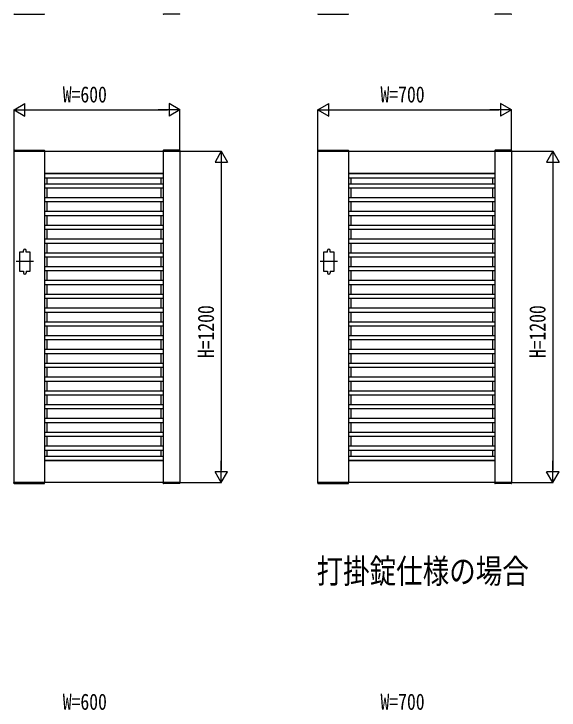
# Model space of a CAD drawing. Units: millimetres, scale not verified. Extents: x -8410 to 8410, y -5940 to 5940.
# Drawn here: x -1810 to 163, y -74 to 2447 of the extents above; entities that cross this region are included whole.
import ezdxf
from ezdxf.enums import TextEntityAlignment as Align

# ---------------------------------------------------------------- set-up
doc = ezdxf.new("R2010")
doc.units = ezdxf.units.MM
doc.header["$LTSCALE"] = 30
for name, color, linetype in [('0-1_USER1', 3, 'Continuous'), ('0-2_YKK_A1', 4, 'Continuous'), ('0-3_YKK_D', 6, 'Continuous')]:
    doc.layers.add(name, color=color, linetype=linetype)
doc.styles.add('ＭＳ ゴシック', font='')
doc.styles.get('ＭＳ ゴシック').set_extended_font_data('MS Gothic')

msp = doc.modelspace()

# ---------------------------------------------------------------- linework, layer by layer
at = {"layer": '0-2_YKK_A1'}
for p, q in [((-1809.33, 2446.5), (-1700.59, 2446.5)), ((-1210.59, 2446.5), (-1269.33, 2446.5)), ((-709.33, 2446.5), (-600.59, 2446.5)), ((-10.59, 2446.5), (-69.33, 2446.5)), ((-1810.33, 1952.55), (-1810.46, 1950)), ((-1810.46, 1950), (-1699.46, 1950)), ((-1809.33, 1953.5), (-1700.59, 1953.5)), ((-1699.96, 1950), (-1699.96, 750)), ((-1699.59, 1952.55), (-1699.46, 1950)), ((-1270.33, 1952.55), (-1270.46, 1950)), ((-1209.46, 1950), (-1270.46, 1950)), ((-1269.96, 1950), (-1269.96, 750)), ((-1210.59, 1953.5), (-1269.33, 1953.5)), ((-1209.59, 1952.55), (-1209.46, 1950)), ((-710.33, 1952.55), (-710.46, 1950)), ((-710.46, 1950), (-599.46, 1950)), ((-709.33, 1953.5), (-600.59, 1953.5)), ((-599.96, 1950), (-599.96, 750)), ((-599.59, 1952.55), (-599.46, 1950)), ((-70.33, 1952.55), (-70.46, 1950)), ((-9.46, 1950), (-70.46, 1950)), ((-69.96, 1950), (-69.96, 750)), ((-10.59, 1953.5), (-69.33, 1953.5)), ((-9.59, 1952.55), (-9.46, 1950)), ((-1699.96, 1870), (-1269.96, 1870)), ((-1699.96, 1869.2), (-1269.96, 1869.2)), ((-1691.16, 1870), (-1691.16, 1869.2)), ((-1278.76, 1870), (-1278.76, 1869.2)), ((-599.96, 1870), (-69.96, 1870)), ((-599.96, 1869.2), (-69.96, 1869.2)), ((-591.16, 1870), (-591.16, 1869.2)), ((-78.76, 1870), (-78.76, 1869.2)), ((-1699.96, 1854.2), (-1269.96, 1854.2)), ((-1691.16, 1854.2), (-1691.16, 1832.5)), ((-1278.76, 1854.2), (-1278.76, 1832.5)), ((-599.96, 1854.2), (-69.96, 1854.2)), ((-591.16, 1854.2), (-591.16, 1832.5)), ((-78.76, 1854.2), (-78.76, 1832.5)), ((-1699.96, 1832.5), (-1269.96, 1832.5)), ((-1699.96, 1817.5), (-1269.96, 1817.5)), ((-1691.16, 1817.5), (-1691.16, 1782.5)), ((-1278.76, 1817.5), (-1278.76, 1782.5)), ((-599.96, 1832.5), (-69.96, 1832.5)), ((-599.96, 1817.5), (-69.96, 1817.5)), ((-591.16, 1817.5), (-591.16, 1782.5)), ((-78.76, 1817.5), (-78.76, 1782.5)), ((-1699.96, 1782.5), (-1269.96, 1782.5)), ((-1699.96, 1767.5), (-1269.96, 1767.5)), ((-1691.16, 1767.5), (-1691.16, 1732.5)), ((-1278.76, 1767.5), (-1278.76, 1732.5)), ((-599.96, 1782.5), (-69.96, 1782.5)), ((-599.96, 1767.5), (-69.96, 1767.5)), ((-591.16, 1767.5), (-591.16, 1732.5)), ((-78.76, 1767.5), (-78.76, 1732.5)), ((-1699.96, 1732.5), (-1269.96, 1732.5)), ((-1699.96, 1717.5), (-1269.96, 1717.5)), ((-1691.16, 1717.5), (-1691.16, 1682.5)), ((-1278.76, 1717.5), (-1278.76, 1682.5)), ((-599.96, 1732.5), (-69.96, 1732.5)), ((-599.96, 1717.5), (-69.96, 1717.5)), ((-591.16, 1717.5), (-591.16, 1682.5)), ((-78.76, 1717.5), (-78.76, 1682.5)), ((-1699.96, 1682.5), (-1269.96, 1682.5)), ((-1699.96, 1667.5), (-1269.96, 1667.5)), ((-1691.16, 1667.5), (-1691.16, 1632.5)), ((-1278.76, 1667.5), (-1278.76, 1632.5)), ((-599.96, 1682.5), (-69.96, 1682.5)), ((-599.96, 1667.5), (-69.96, 1667.5)), ((-591.16, 1667.5), (-591.16, 1632.5)), ((-78.76, 1667.5), (-78.76, 1632.5)), ((-1699.96, 1632.5), (-1269.96, 1632.5)), ((-1699.96, 1617.5), (-1269.96, 1617.5)), ((-1691.16, 1617.5), (-1691.16, 1582.5)), ((-1278.76, 1617.5), (-1278.76, 1582.5)), ((-599.96, 1632.5), (-69.96, 1632.5)), ((-599.96, 1617.5), (-69.96, 1617.5)), ((-591.16, 1617.5), (-591.16, 1582.5)), ((-78.76, 1617.5), (-78.76, 1582.5)), ((-1775.96, 1585), (-1775.96, 1590)), ((-1765.96, 1585), (-1765.96, 1590)), ((-675.96, 1585), (-675.96, 1590)), ((-665.96, 1585), (-665.96, 1590)), ((-1699.96, 1582.5), (-1269.96, 1582.5)), ((-1699.96, 1567.5), (-1269.96, 1567.5)), ((-1691.16, 1567.5), (-1691.16, 1532.5)), ((-1278.76, 1567.5), (-1278.76, 1532.5)), ((-599.96, 1582.5), (-69.96, 1582.5)), ((-599.96, 1567.5), (-69.96, 1567.5)), ((-591.16, 1567.5), (-591.16, 1532.5)), ((-78.76, 1567.5), (-78.76, 1532.5)), ((-1739.46, 1550), (-1802.46, 1550)), ((-639.46, 1550), (-702.46, 1550)), ((-1775.96, 1515), (-1775.96, 1510)), ((-1765.96, 1515), (-1765.96, 1510)), ((-1699.96, 1532.5), (-1269.96, 1532.5)), ((-1699.96, 1517.5), (-1269.96, 1517.5)), ((-1691.16, 1517.5), (-1691.16, 1482.5)), ((-1278.76, 1517.5), (-1278.76, 1482.5)), ((-675.96, 1515), (-675.96, 1510)), ((-665.96, 1515), (-665.96, 1510)), ((-599.96, 1532.5), (-69.96, 1532.5)), ((-599.96, 1517.5), (-69.96, 1517.5)), ((-591.16, 1517.5), (-591.16, 1482.5)), ((-78.76, 1517.5), (-78.76, 1482.5)), ((-1699.96, 1482.5), (-1269.96, 1482.5)), ((-1699.96, 1467.5), (-1269.96, 1467.5)), ((-1691.16, 1467.5), (-1691.16, 1432.5)), ((-1278.76, 1467.5), (-1278.76, 1432.5)), ((-599.96, 1482.5), (-69.96, 1482.5)), ((-599.96, 1467.5), (-69.96, 1467.5)), ((-591.16, 1467.5), (-591.16, 1432.5)), ((-78.76, 1467.5), (-78.76, 1432.5)), ((-1699.96, 1432.5), (-1269.96, 1432.5)), ((-1699.96, 1417.5), (-1269.96, 1417.5)), ((-1691.16, 1417.5), (-1691.16, 1382.5)), ((-1278.76, 1417.5), (-1278.76, 1382.5)), ((-599.96, 1432.5), (-69.96, 1432.5)), ((-599.96, 1417.5), (-69.96, 1417.5)), ((-591.16, 1417.5), (-591.16, 1382.5)), ((-78.76, 1417.5), (-78.76, 1382.5)), ((-1699.96, 1382.5), (-1269.96, 1382.5)), ((-1699.96, 1367.5), (-1269.96, 1367.5)), ((-1691.16, 1367.5), (-1691.16, 1332.5)), ((-1278.76, 1367.5), (-1278.76, 1332.5)), ((-599.96, 1382.5), (-69.96, 1382.5)), ((-599.96, 1367.5), (-69.96, 1367.5)), ((-591.16, 1367.5), (-591.16, 1332.5)), ((-78.76, 1367.5), (-78.76, 1332.5)), ((-1699.96, 1332.5), (-1269.96, 1332.5)), ((-1699.96, 1317.5), (-1269.96, 1317.5)), ((-1691.16, 1317.5), (-1691.16, 1282.5)), ((-1278.76, 1317.5), (-1278.76, 1282.5)), ((-599.96, 1332.5), (-69.96, 1332.5)), ((-599.96, 1317.5), (-69.96, 1317.5)), ((-591.16, 1317.5), (-591.16, 1282.5)), ((-78.76, 1317.5), (-78.76, 1282.5)), ((-1699.96, 1282.5), (-1269.96, 1282.5)), ((-1699.96, 1267.5), (-1269.96, 1267.5)), ((-1691.16, 1267.5), (-1691.16, 1232.5)), ((-1278.76, 1267.5), (-1278.76, 1232.5)), ((-599.96, 1282.5), (-69.96, 1282.5)), ((-599.96, 1267.5), (-69.96, 1267.5)), ((-591.16, 1267.5), (-591.16, 1232.5)), ((-78.76, 1267.5), (-78.76, 1232.5)), ((-1699.96, 1232.5), (-1269.96, 1232.5)), ((-1699.96, 1217.5), (-1269.96, 1217.5)), ((-1691.16, 1217.5), (-1691.16, 1182.5)), ((-1278.76, 1217.5), (-1278.76, 1182.5)), ((-599.96, 1232.5), (-69.96, 1232.5)), ((-599.96, 1217.5), (-69.96, 1217.5)), ((-591.16, 1217.5), (-591.16, 1182.5)), ((-78.76, 1217.5), (-78.76, 1182.5)), ((-1699.96, 1182.5), (-1269.96, 1182.5)), ((-1699.96, 1167.5), (-1269.96, 1167.5)), ((-1691.16, 1167.5), (-1691.16, 1132.5)), ((-1278.76, 1167.5), (-1278.76, 1132.5)), ((-599.96, 1182.5), (-69.96, 1182.5)), ((-599.96, 1167.5), (-69.96, 1167.5)), ((-591.16, 1167.5), (-591.16, 1132.5)), ((-78.76, 1167.5), (-78.76, 1132.5)), ((-1699.96, 1132.5), (-1269.96, 1132.5)), ((-1699.96, 1117.5), (-1269.96, 1117.5)), ((-1691.16, 1117.5), (-1691.16, 1082.5)), ((-1278.76, 1117.5), (-1278.76, 1082.5)), ((-599.96, 1132.5), (-69.96, 1132.5)), ((-599.96, 1117.5), (-69.96, 1117.5)), ((-591.16, 1117.5), (-591.16, 1082.5)), ((-78.76, 1117.5), (-78.76, 1082.5)), ((-1699.96, 1082.5), (-1269.96, 1082.5)), ((-1699.96, 1067.5), (-1269.96, 1067.5)), ((-1691.16, 1067.5), (-1691.16, 1032.5)), ((-1278.76, 1067.5), (-1278.76, 1032.5)), ((-599.96, 1082.5), (-69.96, 1082.5)), ((-599.96, 1067.5), (-69.96, 1067.5)), ((-591.16, 1067.5), (-591.16, 1032.5)), ((-78.76, 1067.5), (-78.76, 1032.5)), ((-1699.96, 1032.5), (-1269.96, 1032.5)), ((-1699.96, 1017.5), (-1269.96, 1017.5)), ((-1691.16, 1017.5), (-1691.16, 982.5)), ((-1278.76, 1017.5), (-1278.76, 982.5)), ((-599.96, 1032.5), (-69.96, 1032.5)), ((-599.96, 1017.5), (-69.96, 1017.5)), ((-591.16, 1017.5), (-591.16, 982.5)), ((-78.76, 1017.5), (-78.76, 982.5)), ((-1699.96, 982.5), (-1269.96, 982.5)), ((-1699.96, 967.5), (-1269.96, 967.5)), ((-1691.16, 967.5), (-1691.16, 932.5)), ((-1278.76, 967.5), (-1278.76, 932.5)), ((-599.96, 982.5), (-69.96, 982.5)), ((-599.96, 967.5), (-69.96, 967.5)), ((-591.16, 967.5), (-591.16, 932.5)), ((-78.76, 967.5), (-78.76, 932.5)), ((-1699.96, 932.5), (-1269.96, 932.5)), ((-1699.96, 917.5), (-1269.96, 917.5)), ((-1691.16, 917.5), (-1691.16, 882.5)), ((-1278.76, 917.5), (-1278.76, 882.5)), ((-599.96, 932.5), (-69.96, 932.5)), ((-599.96, 917.5), (-69.96, 917.5)), ((-591.16, 917.5), (-591.16, 882.5)), ((-78.76, 917.5), (-78.76, 882.5)), ((-1699.96, 882.5), (-1269.96, 882.5)), ((-1699.96, 867.5), (-1269.96, 867.5)), ((-1691.16, 867.5), (-1691.16, 845.8)), ((-1278.76, 867.5), (-1278.76, 845.8)), ((-599.96, 882.5), (-69.96, 882.5)), ((-599.96, 867.5), (-69.96, 867.5)), ((-591.16, 867.5), (-591.16, 845.8)), ((-78.76, 867.5), (-78.76, 845.8)), ((-1699.96, 845.8), (-1269.96, 845.8)), ((-599.96, 845.8), (-69.96, 845.8)), ((-1699.96, 830.8), (-1269.96, 830.8)), ((-1699.96, 830), (-1269.96, 830)), ((-1691.16, 830.8), (-1691.16, 830)), ((-1278.76, 830.8), (-1278.76, 830)), ((-599.96, 830.8), (-69.96, 830.8)), ((-599.96, 830), (-69.96, 830)), ((-591.16, 830.8), (-591.16, 830)), ((-78.76, 830.8), (-78.76, 830)), ((-1810.46, 750), (-1699.46, 750)), ((-1810.33, 747.45), (-1810.46, 750)), ((-1809.33, 746.5), (-1700.59, 746.5)), ((-1699.59, 747.45), (-1699.46, 750)), ((-1209.46, 750), (-1270.46, 750)), ((-1270.33, 747.45), (-1270.46, 750)), ((-1210.59, 746.5), (-1269.33, 746.5)), ((-1209.59, 747.45), (-1209.46, 750)), ((-710.46, 750), (-599.46, 750)), ((-710.33, 747.45), (-710.46, 750)), ((-709.33, 746.5), (-600.59, 746.5)), ((-599.59, 747.45), (-599.46, 750)), ((-9.46, 750), (-70.46, 750)), ((-70.33, 747.45), (-70.46, 750)), ((-10.59, 746.5), (-69.33, 746.5)), ((-9.59, 747.45), (-9.46, 750))]:
    msp.add_line(p, q, dxfattribs=at)
for points in [[(-1809.96, 1950), (-1209.96, 1950), (-1209.96, 750), (-1809.96, 750)], [(-709.96, 1950), (-9.96, 1950), (-9.96, 750), (-709.96, 750)]]:
    msp.add_lwpolyline(points, close=True, dxfattribs=at)
for points in [[(-1775.96, 1585), (-1789.96, 1585), (-1789.96, 1515), (-1775.96, 1515)], [(-1765.96, 1515), (-1751.96, 1515), (-1751.96, 1585), (-1765.96, 1585)], [(-675.96, 1585), (-689.96, 1585), (-689.96, 1515), (-675.96, 1515)], [(-665.96, 1515), (-651.96, 1515), (-651.96, 1585), (-665.96, 1585)]]:
    msp.add_lwpolyline(points, dxfattribs=at)
for centre, radius, start, end in [((-1809.33, 2447.5), 1, 183, 270), ((-1700.59, 2447.5), 1, 270, 357), ((-1269.33, 2447.5), 1, 183, 270), ((-1210.59, 2447.5), 1, 270, 357), ((-709.33, 2447.5), 1, 183, 270), ((-600.59, 2447.5), 1, 270, 357), ((-69.33, 2447.5), 1, 183, 270), ((-10.59, 2447.5), 1, 270, 357), ((-1809.33, 1952.5), 1, 90, 177), ((-1700.59, 1952.5), 1, 3, 90), ((-1269.33, 1952.5), 1, 90, 177), ((-1210.59, 1952.5), 1, 3, 90), ((-709.33, 1952.5), 1, 90, 177), ((-600.59, 1952.5), 1, 3, 90), ((-69.33, 1952.5), 1, 90, 177), ((-10.59, 1952.5), 1, 3, 90), ((-1770.96, 1590), 5, 0, 180), ((-670.96, 1590), 5, 0, 180), ((-1770.96, 1510), 5, 180, 0), ((-670.96, 1510), 5, 180, 0), ((-1809.33, 747.5), 1, 183, 270), ((-1700.59, 747.5), 1, 270, 357), ((-1269.33, 747.5), 1, 183, 270), ((-1210.59, 747.5), 1, 270, 357), ((-709.33, 747.5), 1, 183, 270), ((-600.59, 747.5), 1, 270, 357), ((-69.33, 747.5), 1, 183, 270), ((-10.59, 747.5), 1, 270, 357)]:
    msp.add_arc(centre, radius, start, end, dxfattribs=at)
at = {"layer": '0-3_YKK_D'}
for p, q in [((-1809.96, 2100), (-1770.99, 2122.5)), ((-1770.99, 2077.5), (-1770.99, 2122.5)), ((-1209.96, 2100), (-1248.93, 2122.5)), ((-1248.93, 2122.5), (-1248.93, 2077.5)), ((-709.96, 2100), (-670.99, 2122.5)), ((-670.99, 2077.5), (-670.99, 2122.5)), ((-9.96, 2100), (-48.93, 2122.5)), ((-48.93, 2122.5), (-48.93, 2077.5)), ((-1809.96, 1952), (-1809.96, 2101)), ((-1809.96, 2100), (-1770.99, 2077.5)), ((-1809.96, 2100), (-1732.02, 2100)), ((-1764.96, 2100), (-1254.96, 2100)), ((-1209.96, 2100), (-1287.9, 2100)), ((-1209.96, 2100), (-1248.93, 2077.5)), ((-1209.96, 1952), (-1209.96, 2101)), ((-709.96, 1952), (-709.96, 2101)), ((-709.96, 2100), (-670.99, 2077.5)), ((-709.96, 2100), (-632.02, 2100)), ((-664.96, 2100), (-54.96, 2100)), ((-9.96, 2100), (-87.9, 2100)), ((-9.96, 2100), (-48.93, 2077.5)), ((-9.96, 1952), (-9.96, 2101)), ((-1207.96, 1950), (-1058.96, 1950)), ((-1059.96, 1950), (-1082.46, 1911.03)), ((-1059.96, 1950), (-1037.46, 1911.03)), ((-1059.96, 1950), (-1059.96, 1872.06)), ((-7.96, 1950), (141.04, 1950)), ((140.04, 1950), (117.54, 1911.03)), ((140.04, 1950), (162.54, 1911.03)), ((140.04, 1950), (140.04, 1872.06)), ((-1082.46, 1911.03), (-1037.46, 1911.03)), ((-1059.96, 1905), (-1059.96, 795)), ((117.54, 1911.03), (162.54, 1911.03)), ((140.04, 1905), (140.04, 795)), ((-1059.96, 750), (-1059.96, 827.94)), ((140.04, 750), (140.04, 827.94)), ((-1059.96, 750), (-1082.46, 788.97)), ((-1037.46, 788.97), (-1082.46, 788.97)), ((-1059.96, 750), (-1037.46, 788.97)), ((140.04, 750), (117.54, 788.97)), ((162.54, 788.97), (117.54, 788.97)), ((140.04, 750), (162.54, 788.97)), ((-1207.96, 750), (-1058.96, 750)), ((-7.96, 750), (141.04, 750))]:
    msp.add_line(p, q, dxfattribs=at)

# ---------------------------------------------------------------- texts
at = {"layer": '0-1_USER1', "style": 'ＭＳ ゴシック', "width": 0.8}
msp.add_text('打掛錠仕様の場合', height=87.98, dxfattribs=at).set_placement((-715.08, 358.59), align=Align.BOTTOM_LEFT)
at = {"layer": '0-3_YKK_D', "style": 'ＭＳ ゴシック', "width": 0.8}
for s, p in [('W=600', (-1633.69, 2109)), ('W=700', (-483.69, 2109)), ('W=600', (-1633.69, -91)), ('W=700', (-483.69, -91))]:
    msp.add_text(s, height=58.65, dxfattribs=at).set_placement(p, align=Align.BOTTOM_LEFT)
for p in [(-1068.96, 1200.67), (131.04, 1200.67)]:
    msp.add_text('H=1200', height=58.65, rotation=90, dxfattribs=at).set_placement(p, align=Align.BOTTOM_LEFT)

doc.saveas('drawing.dxf')
